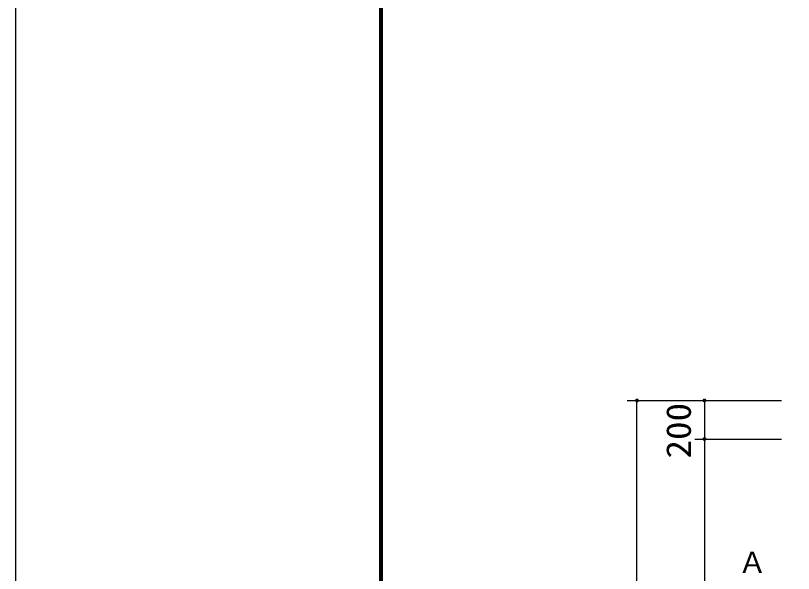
# Model space of a CAD drawing. Units: millimetres, scale not verified. Extents: x -14850 to 14850, y -10500 to 10500.
# Drawn here: x -14850 to -10817, y 1338 to 4229 of the extents above; entities that cross this region are included whole.
import ezdxf
from ezdxf.enums import TextEntityAlignment as Align

# ---------------------------------------------------------------- set-up
doc = ezdxf.new("R2010")
doc.units = ezdxf.units.MM
doc.header["$LTSCALE"] = 50
for name, color, linetype, lineweight in [('0-1_躯体', 3, 'Continuous', 25), ('0-2_機器', 3, 'Continuous', 25), ('0-5_図面枠', 7, 'Continuous', 25), ('0-6_Axis_waku', 7, 'Continuous', 25)]:
    doc.layers.add(name, color=color, linetype=linetype, lineweight=lineweight)
doc.styles.add('ＭＳ ゴシック', font='')
doc.styles.get('ＭＳ ゴシック').set_extended_font_data('MS Gothic')

msp = doc.modelspace()

# ---------------------------------------------------------------- linework, layer by layer
at = {"layer": '0-1_躯体', "color": 2}
for p, q in [((-11678.45, 2234.37), (-11278.45, 2234.37)), ((-11628.45, -165.63), (-11628.45, 2234.37)), ((-11328.45, 2234.37), (-10878.54, 2234.37)), ((-11278.45, 2234.37), (-11278.45, 2034.37)), ((-11328.45, 2034.37), (-10878.54, 2034.37)), ((-11328.45, 2034.37), (-10878.54, 2034.37)), ((-11278.45, 2034.37), (-11278.45, 34.37))]:
    msp.add_line(p, q, dxfattribs=at)
at = {"layer": '0-1_躯体', "color": 5}
for points in [[(-11637.49, 2238.63), (-11638.45, 2234.37), (-11638.43, 2235)], [(-11637.49, 2238.63), (-11628.45, 2234.37), (-11638.45, 2234.37)], [(-11628.45, 2234.37), (-11638.37, 2233.12), (-11638.45, 2234.37)], [(-11637.49, 2238.63), (-11638.43, 2235), (-11637.96, 2237.46)], [(-11637.96, 2237.46), (-11638.43, 2235), (-11638.27, 2236.25)], [(-11628.45, 2234.37), (-11638.13, 2231.89), (-11638.37, 2233.12)], [(-11628.45, 2234.37), (-11637.74, 2230.69), (-11638.13, 2231.89)], [(-11628.45, 2234.37), (-11637.21, 2229.55), (-11637.74, 2230.69)], [(-11636.89, 2239.73), (-11628.45, 2234.37), (-11637.49, 2238.63)], [(-11628.45, 2234.37), (-11636.54, 2228.49), (-11637.21, 2229.55)], [(-11636.15, 2240.75), (-11628.45, 2234.37), (-11636.89, 2239.73)], [(-11628.45, 2234.37), (-11635.74, 2227.53), (-11636.54, 2228.49)], [(-11635.29, 2241.66), (-11628.45, 2234.37), (-11636.15, 2240.75)], [(-11628.45, 2234.37), (-11634.82, 2226.67), (-11635.74, 2227.53)], [(-11634.32, 2242.46), (-11628.45, 2234.37), (-11635.29, 2241.66)], [(-11628.45, 2234.37), (-11633.8, 2225.93), (-11634.82, 2226.67)], [(-11633.26, 2243.14), (-11628.45, 2234.37), (-11634.32, 2242.46)], [(-11628.45, 2234.37), (-11632.7, 2225.32), (-11633.8, 2225.93)], [(-11632.13, 2243.67), (-11628.45, 2234.37), (-11633.26, 2243.14)], [(-11628.45, 2234.37), (-11631.54, 2224.86), (-11632.7, 2225.32)], [(-11630.93, 2244.06), (-11628.45, 2234.37), (-11632.13, 2243.67)], [(-11628.45, 2234.37), (-11630.32, 2224.55), (-11631.54, 2224.86)], [(-11629.7, 2244.29), (-11628.45, 2234.37), (-11630.93, 2244.06)], [(-11628.45, 2224.37), (-11630.32, 2224.55), (-11628.45, 2234.37)], [(-11628.45, 2224.37), (-11629.07, 2224.39), (-11630.32, 2224.55)], [(-11628.45, 2244.37), (-11628.45, 2234.37), (-11629.7, 2244.29)], [(-11627.82, 2244.35), (-11628.45, 2234.37), (-11628.45, 2244.37)], [(-11626.57, 2244.2), (-11628.45, 2234.37), (-11627.82, 2244.35)], [(-11625.36, 2243.88), (-11628.45, 2234.37), (-11626.57, 2244.2)], [(-11625.36, 2243.88), (-11618.45, 2234.37), (-11628.45, 2234.37)], [(-11618.45, 2234.37), (-11628.45, 2224.37), (-11628.45, 2234.37)], [(-11618.45, 2234.37), (-11627.19, 2224.45), (-11628.45, 2224.37)], [(-11618.45, 2234.37), (-11625.96, 2224.69), (-11627.19, 2224.45)], [(-11618.45, 2234.37), (-11624.76, 2225.07), (-11625.96, 2224.69)], [(-11624.19, 2243.42), (-11618.45, 2234.37), (-11625.36, 2243.88)], [(-11618.45, 2234.37), (-11623.63, 2225.61), (-11624.76, 2225.07)], [(-11623.09, 2242.82), (-11618.45, 2234.37), (-11624.19, 2243.42)], [(-11618.45, 2234.37), (-11622.57, 2226.28), (-11623.63, 2225.61)], [(-11622.07, 2242.08), (-11618.45, 2234.37), (-11623.09, 2242.82)], [(-11618.45, 2234.37), (-11621.6, 2227.08), (-11622.57, 2226.28)], [(-11621.16, 2241.22), (-11618.45, 2234.37), (-11622.07, 2242.08)], [(-11618.45, 2234.37), (-11620.74, 2228), (-11621.6, 2227.08)], [(-11620.36, 2240.25), (-11618.45, 2234.37), (-11621.16, 2241.22)], [(-11618.45, 2234.37), (-11620, 2229.01), (-11620.74, 2228)], [(-11619.68, 2239.19), (-11618.45, 2234.37), (-11620.36, 2240.25)], [(-11618.45, 2234.37), (-11619.4, 2230.11), (-11620, 2229.01)], [(-11619.15, 2238.05), (-11618.45, 2234.37), (-11619.68, 2239.19)], [(-11618.45, 2234.37), (-11618.94, 2231.28), (-11619.4, 2230.11)], [(-11618.76, 2236.86), (-11618.45, 2234.37), (-11619.15, 2238.05)], [(-11618.47, 2233.74), (-11618.94, 2231.28), (-11618.45, 2234.37)], [(-11618.62, 2232.5), (-11618.94, 2231.28), (-11618.47, 2233.74)], [(-11618.52, 2235.63), (-11618.45, 2234.37), (-11618.76, 2236.86)], [(-11287.49, 2238.63), (-11288.45, 2234.37), (-11288.43, 2235)], [(-11287.49, 2238.63), (-11278.45, 2234.37), (-11288.45, 2234.37)], [(-11278.45, 2234.37), (-11288.37, 2233.12), (-11288.45, 2234.37)], [(-11287.49, 2238.63), (-11288.43, 2235), (-11287.96, 2237.46)], [(-11287.96, 2237.46), (-11288.43, 2235), (-11288.27, 2236.25)], [(-11278.45, 2234.37), (-11288.13, 2231.89), (-11288.37, 2233.12)], [(-11278.45, 2234.37), (-11287.74, 2230.69), (-11288.13, 2231.89)], [(-11278.45, 2234.37), (-11287.21, 2229.55), (-11287.74, 2230.69)], [(-11286.89, 2239.73), (-11278.45, 2234.37), (-11287.49, 2238.63)], [(-11278.45, 2234.37), (-11286.54, 2228.49), (-11287.21, 2229.55)], [(-11286.15, 2240.75), (-11278.45, 2234.37), (-11286.89, 2239.73)], [(-11278.45, 2234.37), (-11285.74, 2227.53), (-11286.54, 2228.49)], [(-11285.29, 2241.66), (-11278.45, 2234.37), (-11286.15, 2240.75)], [(-11278.45, 2234.37), (-11284.82, 2226.67), (-11285.74, 2227.53)], [(-11284.32, 2242.46), (-11278.45, 2234.37), (-11285.29, 2241.66)], [(-11278.45, 2234.37), (-11283.8, 2225.93), (-11284.82, 2226.67)], [(-11283.26, 2243.14), (-11278.45, 2234.37), (-11284.32, 2242.46)], [(-11278.45, 2234.37), (-11282.7, 2225.32), (-11283.8, 2225.93)], [(-11282.13, 2243.67), (-11278.45, 2234.37), (-11283.26, 2243.14)], [(-11278.45, 2234.37), (-11281.54, 2224.86), (-11282.7, 2225.32)], [(-11280.93, 2244.06), (-11278.45, 2234.37), (-11282.13, 2243.67)], [(-11278.45, 2234.37), (-11280.32, 2224.55), (-11281.54, 2224.86)], [(-11279.7, 2244.29), (-11278.45, 2234.37), (-11280.93, 2244.06)], [(-11278.45, 2224.37), (-11280.32, 2224.55), (-11278.45, 2234.37)], [(-11278.45, 2224.37), (-11279.07, 2224.39), (-11280.32, 2224.55)], [(-11278.45, 2244.37), (-11278.45, 2234.37), (-11279.7, 2244.29)], [(-11277.82, 2244.35), (-11278.45, 2234.37), (-11278.45, 2244.37)], [(-11276.57, 2244.2), (-11278.45, 2234.37), (-11277.82, 2244.35)], [(-11275.36, 2243.88), (-11278.45, 2234.37), (-11276.57, 2244.2)], [(-11275.36, 2243.88), (-11268.45, 2234.37), (-11278.45, 2234.37)], [(-11268.45, 2234.37), (-11278.45, 2224.37), (-11278.45, 2234.37)], [(-11268.45, 2234.37), (-11277.19, 2224.45), (-11278.45, 2224.37)], [(-11268.45, 2234.37), (-11275.96, 2224.69), (-11277.19, 2224.45)], [(-11268.45, 2234.37), (-11274.76, 2225.07), (-11275.96, 2224.69)], [(-11274.19, 2243.42), (-11268.45, 2234.37), (-11275.36, 2243.88)], [(-11268.45, 2234.37), (-11273.63, 2225.61), (-11274.76, 2225.07)], [(-11273.09, 2242.82), (-11268.45, 2234.37), (-11274.19, 2243.42)], [(-11268.45, 2234.37), (-11272.57, 2226.28), (-11273.63, 2225.61)], [(-11272.07, 2242.08), (-11268.45, 2234.37), (-11273.09, 2242.82)], [(-11268.45, 2234.37), (-11271.6, 2227.08), (-11272.57, 2226.28)], [(-11271.16, 2241.22), (-11268.45, 2234.37), (-11272.07, 2242.08)], [(-11268.45, 2234.37), (-11270.74, 2228), (-11271.6, 2227.08)], [(-11270.36, 2240.25), (-11268.45, 2234.37), (-11271.16, 2241.22)], [(-11268.45, 2234.37), (-11270, 2229.01), (-11270.74, 2228)], [(-11269.68, 2239.19), (-11268.45, 2234.37), (-11270.36, 2240.25)], [(-11268.45, 2234.37), (-11269.4, 2230.11), (-11270, 2229.01)], [(-11269.15, 2238.05), (-11268.45, 2234.37), (-11269.68, 2239.19)], [(-11268.45, 2234.37), (-11268.94, 2231.28), (-11269.4, 2230.11)], [(-11268.76, 2236.86), (-11268.45, 2234.37), (-11269.15, 2238.05)], [(-11268.47, 2233.74), (-11268.94, 2231.28), (-11268.45, 2234.37)], [(-11268.62, 2232.5), (-11268.94, 2231.28), (-11268.47, 2233.74)], [(-11268.52, 2235.63), (-11268.45, 2234.37), (-11268.76, 2236.86)], [(-11287.49, 2038.63), (-11288.45, 2034.37), (-11287.96, 2037.46)], [(-11287.49, 2038.63), (-11278.45, 2034.37), (-11288.45, 2034.37)], [(-11287.49, 2038.63), (-11288.45, 2034.37), (-11287.96, 2037.46)], [(-11287.49, 2038.63), (-11278.45, 2034.37), (-11288.45, 2034.37)], [(-11287.96, 2037.46), (-11288.45, 2034.37), (-11288.43, 2035)], [(-11287.96, 2037.46), (-11288.45, 2034.37), (-11288.43, 2035)], [(-11278.45, 2034.37), (-11288.37, 2033.12), (-11288.45, 2034.37)], [(-11278.45, 2034.37), (-11288.37, 2033.12), (-11288.45, 2034.37)], [(-11287.96, 2037.46), (-11288.43, 2035), (-11288.27, 2036.25)], [(-11287.96, 2037.46), (-11288.43, 2035), (-11288.27, 2036.25)], [(-11278.45, 2034.37), (-11288.13, 2031.89), (-11288.37, 2033.12)], [(-11278.45, 2034.37), (-11288.13, 2031.89), (-11288.37, 2033.12)], [(-11278.45, 2034.37), (-11287.74, 2030.69), (-11288.13, 2031.89)], [(-11278.45, 2034.37), (-11287.74, 2030.69), (-11288.13, 2031.89)], [(-11278.45, 2034.37), (-11287.21, 2029.56), (-11287.74, 2030.69)], [(-11278.45, 2034.37), (-11287.21, 2029.56), (-11287.74, 2030.69)], [(-11286.89, 2039.73), (-11278.45, 2034.37), (-11287.49, 2038.63)], [(-11286.89, 2039.73), (-11278.45, 2034.37), (-11287.49, 2038.63)], [(-11278.45, 2034.37), (-11286.54, 2028.5), (-11287.21, 2029.56)], [(-11278.45, 2034.37), (-11286.54, 2028.5), (-11287.21, 2029.56)], [(-11286.15, 2040.75), (-11278.45, 2034.37), (-11286.89, 2039.73)], [(-11286.15, 2040.75), (-11278.45, 2034.37), (-11286.89, 2039.73)], [(-11278.45, 2034.37), (-11285.74, 2027.53), (-11286.54, 2028.5)], [(-11278.45, 2034.37), (-11285.74, 2027.53), (-11286.54, 2028.5)], [(-11285.29, 2041.66), (-11278.45, 2034.37), (-11286.15, 2040.75)], [(-11285.29, 2041.66), (-11278.45, 2034.37), (-11286.15, 2040.75)], [(-11278.45, 2034.37), (-11284.82, 2026.67), (-11285.74, 2027.53)], [(-11278.45, 2034.37), (-11284.82, 2026.67), (-11285.74, 2027.53)], [(-11284.32, 2042.46), (-11278.45, 2034.37), (-11285.29, 2041.66)], [(-11284.32, 2042.46), (-11278.45, 2034.37), (-11285.29, 2041.66)], [(-11278.45, 2034.37), (-11283.8, 2025.93), (-11284.82, 2026.67)], [(-11278.45, 2034.37), (-11283.8, 2025.93), (-11284.82, 2026.67)], [(-11283.26, 2043.14), (-11278.45, 2034.37), (-11284.32, 2042.46)], [(-11283.26, 2043.14), (-11278.45, 2034.37), (-11284.32, 2042.46)], [(-11278.45, 2034.37), (-11282.7, 2025.32), (-11283.8, 2025.93)], [(-11278.45, 2034.37), (-11282.7, 2025.32), (-11283.8, 2025.93)], [(-11282.13, 2043.67), (-11278.45, 2034.37), (-11283.26, 2043.14)], [(-11282.13, 2043.67), (-11278.45, 2034.37), (-11283.26, 2043.14)], [(-11278.45, 2034.37), (-11281.54, 2024.86), (-11282.7, 2025.32)], [(-11278.45, 2034.37), (-11281.54, 2024.86), (-11282.7, 2025.32)], [(-11280.93, 2044.06), (-11278.45, 2034.37), (-11282.13, 2043.67)], [(-11280.93, 2044.06), (-11278.45, 2034.37), (-11282.13, 2043.67)], [(-11278.45, 2034.37), (-11280.32, 2024.55), (-11281.54, 2024.86)], [(-11278.45, 2034.37), (-11280.32, 2024.55), (-11281.54, 2024.86)], [(-11279.7, 2044.29), (-11278.45, 2034.37), (-11280.93, 2044.06)], [(-11279.7, 2044.29), (-11278.45, 2034.37), (-11280.93, 2044.06)], [(-11278.45, 2034.37), (-11279.07, 2024.39), (-11280.32, 2024.55)], [(-11278.45, 2034.37), (-11279.07, 2024.39), (-11280.32, 2024.55)], [(-11278.45, 2044.37), (-11278.45, 2034.37), (-11279.7, 2044.29)], [(-11278.45, 2044.37), (-11278.45, 2034.37), (-11279.7, 2044.29)], [(-11278.45, 2024.37), (-11279.07, 2024.39), (-11278.45, 2034.37)], [(-11278.45, 2024.37), (-11279.07, 2024.39), (-11278.45, 2034.37)], [(-11277.82, 2044.35), (-11278.45, 2034.37), (-11278.45, 2044.37)], [(-11277.82, 2044.35), (-11278.45, 2034.37), (-11278.45, 2044.37)], [(-11276.57, 2044.2), (-11278.45, 2034.37), (-11277.82, 2044.35)], [(-11276.57, 2044.2), (-11278.45, 2034.37), (-11277.82, 2044.35)], [(-11276.57, 2044.2), (-11268.45, 2034.37), (-11278.45, 2034.37)], [(-11276.57, 2044.2), (-11268.45, 2034.37), (-11278.45, 2034.37)], [(-11268.45, 2034.37), (-11278.45, 2024.37), (-11278.45, 2034.37)], [(-11268.45, 2034.37), (-11277.19, 2024.45), (-11278.45, 2024.37)], [(-11268.45, 2034.37), (-11278.45, 2024.37), (-11278.45, 2034.37)], [(-11268.45, 2034.37), (-11277.19, 2024.45), (-11278.45, 2024.37)], [(-11268.45, 2034.37), (-11275.96, 2024.69), (-11277.19, 2024.45)], [(-11268.45, 2034.37), (-11275.96, 2024.69), (-11277.19, 2024.45)], [(-11275.36, 2043.88), (-11268.45, 2034.37), (-11276.57, 2044.2)], [(-11275.36, 2043.88), (-11268.45, 2034.37), (-11276.57, 2044.2)], [(-11268.45, 2034.37), (-11274.76, 2025.08), (-11275.96, 2024.69)], [(-11268.45, 2034.37), (-11274.76, 2025.08), (-11275.96, 2024.69)], [(-11274.19, 2043.42), (-11268.45, 2034.37), (-11275.36, 2043.88)], [(-11274.19, 2043.42), (-11268.45, 2034.37), (-11275.36, 2043.88)], [(-11268.45, 2034.37), (-11273.63, 2025.61), (-11274.76, 2025.08)], [(-11268.45, 2034.37), (-11273.63, 2025.61), (-11274.76, 2025.08)], [(-11273.09, 2042.82), (-11268.45, 2034.37), (-11274.19, 2043.42)], [(-11273.09, 2042.82), (-11268.45, 2034.37), (-11274.19, 2043.42)], [(-11268.45, 2034.37), (-11272.57, 2026.28), (-11273.63, 2025.61)], [(-11268.45, 2034.37), (-11272.57, 2026.28), (-11273.63, 2025.61)], [(-11272.07, 2042.08), (-11268.45, 2034.37), (-11273.09, 2042.82)], [(-11272.07, 2042.08), (-11268.45, 2034.37), (-11273.09, 2042.82)], [(-11268.45, 2034.37), (-11271.6, 2027.08), (-11272.57, 2026.28)], [(-11268.45, 2034.37), (-11271.6, 2027.08), (-11272.57, 2026.28)], [(-11271.16, 2041.22), (-11268.45, 2034.37), (-11272.07, 2042.08)], [(-11271.16, 2041.22), (-11268.45, 2034.37), (-11272.07, 2042.08)], [(-11268.45, 2034.37), (-11270.74, 2028), (-11271.6, 2027.08)], [(-11268.45, 2034.37), (-11270.74, 2028), (-11271.6, 2027.08)], [(-11270.36, 2040.25), (-11268.45, 2034.37), (-11271.16, 2041.22)], [(-11270.36, 2040.25), (-11268.45, 2034.37), (-11271.16, 2041.22)], [(-11268.45, 2034.37), (-11270, 2029.01), (-11270.74, 2028)], [(-11268.45, 2034.37), (-11270, 2029.01), (-11270.74, 2028)], [(-11269.68, 2039.19), (-11268.45, 2034.37), (-11270.36, 2040.25)], [(-11269.68, 2039.19), (-11268.45, 2034.37), (-11270.36, 2040.25)], [(-11268.45, 2034.37), (-11269.4, 2030.12), (-11270, 2029.01)], [(-11268.45, 2034.37), (-11269.4, 2030.12), (-11270, 2029.01)], [(-11269.15, 2038.05), (-11268.45, 2034.37), (-11269.68, 2039.19)], [(-11269.15, 2038.05), (-11268.45, 2034.37), (-11269.68, 2039.19)], [(-11268.45, 2034.37), (-11268.94, 2031.28), (-11269.4, 2030.12)], [(-11268.45, 2034.37), (-11268.94, 2031.28), (-11269.4, 2030.12)], [(-11268.76, 2036.86), (-11268.45, 2034.37), (-11269.15, 2038.05)], [(-11268.76, 2036.86), (-11268.45, 2034.37), (-11269.15, 2038.05)], [(-11268.47, 2033.75), (-11268.94, 2031.28), (-11268.45, 2034.37)], [(-11268.47, 2033.75), (-11268.94, 2031.28), (-11268.45, 2034.37)], [(-11268.47, 2033.75), (-11268.62, 2032.5), (-11268.94, 2031.28)], [(-11268.47, 2033.75), (-11268.62, 2032.5), (-11268.94, 2031.28)], [(-11268.52, 2035.63), (-11268.45, 2034.37), (-11268.76, 2036.86)], [(-11268.52, 2035.63), (-11268.45, 2034.37), (-11268.76, 2036.86)]]:
    msp.add_solid(points, dxfattribs=at)
at = {"layer": '0-5_図面枠'}
msp.add_lwpolyline([(-14850, -10500), (14850, -10500), (14850, 10500), (-14850, 10500)], close=True, dxfattribs=at)
at = {"layer": '0-6_Axis_waku'}
for p, q in [((-12964, 9629), (-12964, -9679.01)), ((-12963, 9628), (-12963, -9678.01)), ((-12962, 9627), (-12962, -9677.01)), ((-12961, 9626), (-12961, -9676.01)), ((-12960, 9625), (-12960, -9675.01)), ((-12959, 9624), (-12959, -9674.01)), ((-12958, 9623), (-12958, -9673.01)), ((-12957, 9622), (-12957, -9672.01)), ((-12956, 9621), (-12956, -9671.01)), ((-12955, 9620), (-12955, -9670.01)), ((-12954, 9619), (-12954, -9669.01)), ((-12953, 9618), (-12953, -9668.01)), ((-12952, 9617), (-12952, -9667.01)), ((-12951, 9616), (-12951, -9666.01)), ((-12950, 9615), (-12950, -9665))]:
    msp.add_line(p, q, dxfattribs=at)

# ---------------------------------------------------------------- texts
at = {"layer": '0-1_躯体', "color": 4, "style": 'ＭＳ ゴシック', "width": 1.1}
msp.add_text('200', height=128.4, rotation=90, dxfattribs=at).set_placement((-11310.4, 1933.65), align=Align.BOTTOM_LEFT)
at = {"layer": '0-2_機器', "color": 4, "style": 'ＭＳ ゴシック'}
msp.add_text('Ａ', height=110, dxfattribs=at).set_placement((-11105.31, 1307.52), align=Align.BOTTOM_LEFT)

doc.saveas('drawing.dxf')
